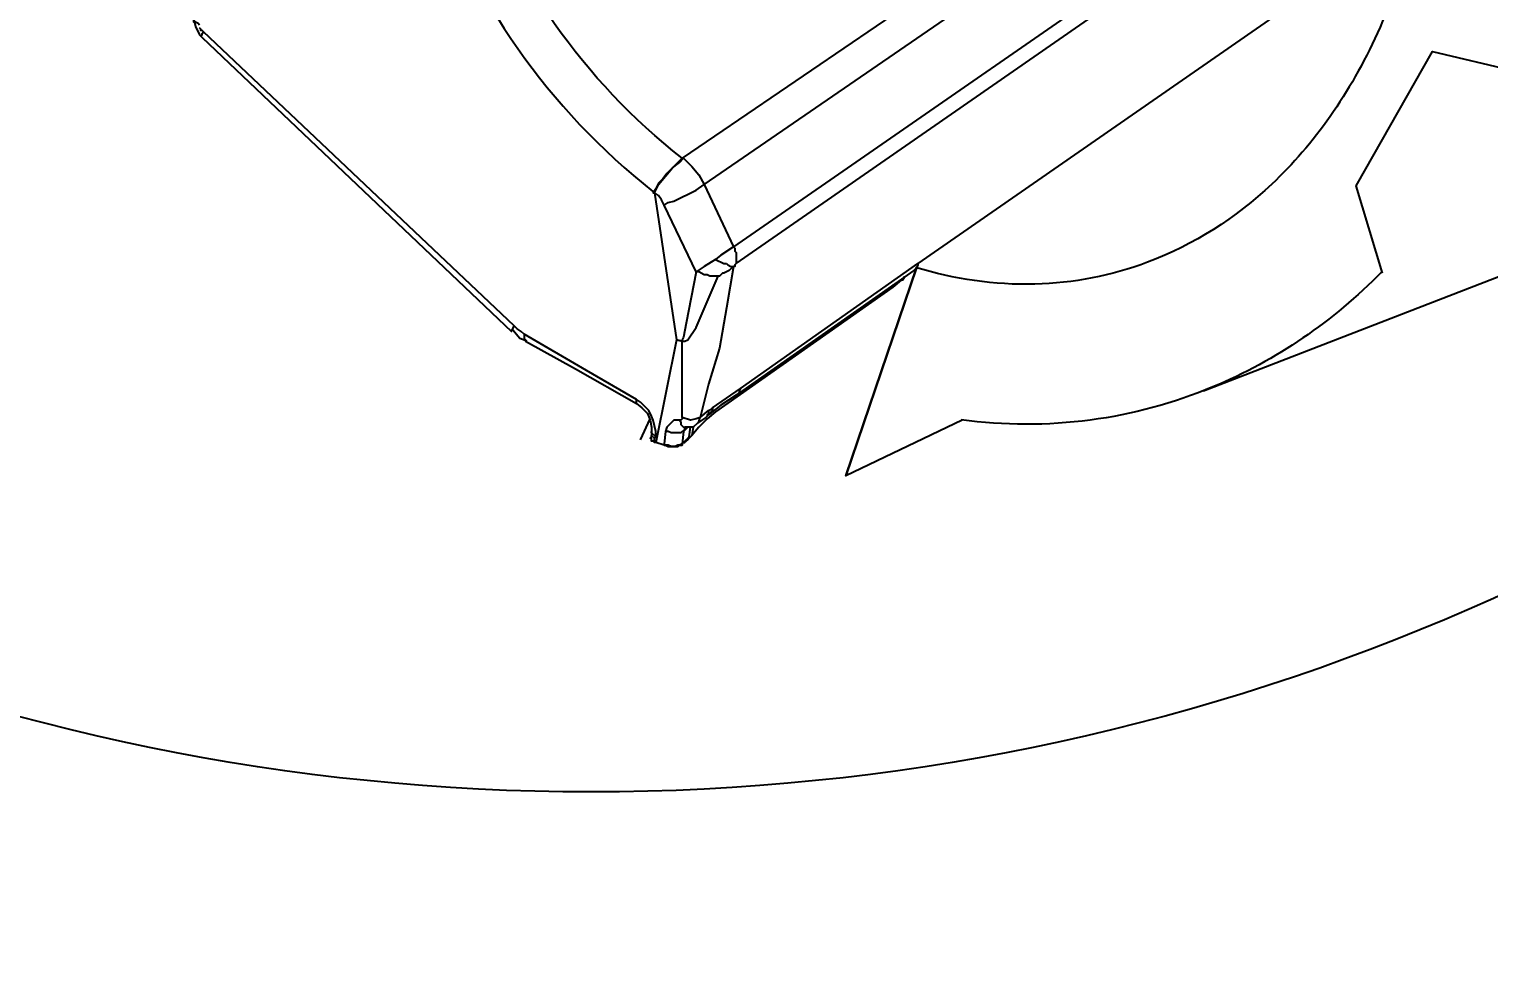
# Model space of a CAD drawing. Header units: feet. Extents: x -354 to 55127, y -297 to 4121.
# Drawn here: x -157.44 to -151.34, y 43.25 to 47.14 of the extents above; entities that cross this region are included whole.
import ezdxf
from ezdxf.enums import TextEntityAlignment as Align

# ---------------------------------------------------------------- set-up
doc = ezdxf.new("R2018")
doc.units = ezdxf.units.FT
doc.header["$MEASUREMENT"] = 0
for name, color, linetype in [('G-ANNO-TEXT', 1, 'Continuous'), ('G-TEXT', 7, 'Continuous'), ('PDF_0', 7, 'Continuous')]:
    doc.layers.add(name, color=color, linetype=linetype)
doc.styles.get("Standard").update_dxf_attribs({"font": 'arial.ttf'})

# ---------------------------------------------------------------- blocks, each defined once
blk = doc.blocks.new('sub-title')
at = {"color": 153, "lineweight": 30, "flags": 106}
blk.add_attdef('SUB_TITLE', text='', height=0.1875, dxfattribs=at).set_placement((0, 0.1875), align=Align.MIDDLE_CENTER)

msp = doc.modelspace()

# ---------------------------------------------------------------- linework, layer by layer
at = {"layer": 'PDF_0', "lineweight": 25}
msp.add_lwpolyline([(-154.7067, 46.6044), (-154.7124, 46.6044, -0.29872), (-155.6419, 49.3606)], format="xyb", dxfattribs=at)
for points in [[(-152.5498, 48.0771), (-154.7124, 46.6044), (-154.7762, 46.5407), (-154.7936, 46.5175), (-154.811, 46.5001), (-154.8226, 46.4769), (-154.8342, 46.4595), (-154.8284, 46.4595), (-154.7356, 45.8449), (-154.8226, 45.4158), (-154.8284, 45.4158), (-154.8284, 45.4332), (-154.8226, 45.439), (-154.8226, 45.4622), (-154.8342, 45.5086), (-154.84, 45.526), (-154.8516, 45.5492), (-154.8864, 45.584), (-154.9038, 45.5956), (-155.1125, 45.7173), (-155.3734, 45.8681), (-155.385, 45.8797), (-155.4024, 45.8913), (-155.414, 45.9029), (-156.7128, 47.132), (-156.7185, 47.1378), (-156.7243, 47.1378), (-156.7243, 47.1436), (-156.7301, 47.1494)], [(-154.7878, 46.4073), (-154.7994, 46.4305), (-154.811, 46.4479), (-154.8284, 46.4595), (-154.811, 46.4943), (-154.753, 46.5638), (-154.724, 46.587), (-154.7067, 46.6044), (-154.6719, 46.5696), (-154.6429, 46.5349), (-154.6197, 46.4943), (-152.4686, 47.9728)], [(-152.3469, 47.7234), (-154.4979, 46.2334), (-154.4921, 46.2276), (-154.4921, 46.216), (-154.4863, 46.2102), (-154.4863, 46.1638), (-154.4921, 46.158), (-154.4921, 46.1522), (-154.4979, 46.1522), (-154.5269, 45.9783), (-154.5559, 45.8101), (-154.6023, 45.6594), (-154.6371, 45.5202), (-154.6545, 45.5144), (-154.6777, 45.5086), (-154.7124, 45.5202), (-154.7124, 45.8391), (-154.7009, 45.8391), (-154.6893, 45.8449), (-154.6545, 45.8971), (-154.5617, 46.1116)], [(-154.4863, 46.1638), (-152.3411, 47.6539)], [(-151.6395, 47.6133), (-153.7268, 46.1638)], [(-156.7301, 47.161), (-156.7359, 47.1668), (-156.7475, 47.1726), (-156.7533, 47.1726), (-156.7533, 47.1842), (-156.7475, 47.1552), (-156.7301, 47.1205), (-156.7185, 47.1089), (-155.4256, 45.8797), (-155.4256, 45.8855), (-155.4198, 45.8913), (-155.414, 45.9029)], [(-151.7845, 46.1232), (-151.8946, 46.4885), (-151.5757, 47.0509), (-151.2337, 46.9697), (-150.6481, 47.2016), (-150.335, 46.9929), (-150.5031, 46.7378), (-151.2395, 46.1928), (-151.2916, 46.1116), (-152.5324, 45.6304)], [(-156.7185, 47.1089), (-156.7243, 47.1147), (-156.7185, 47.1205), (-156.7185, 47.1263), (-156.7128, 47.132)], [(-154.6545, 45.4912), (-154.6429, 45.5028), (-154.6371, 45.5202), (-154.6023, 45.5492), (-154.5907, 45.555), (-154.5849, 45.5608), (-154.4689, 45.642), (-153.7268, 46.1638), (-153.7268, 46.158), (-153.7326, 46.1464), (-154.0283, 45.2767), (-153.7326, 46.1464), (-153.7442, 46.1348), (-154.4863, 45.613), (-154.5501, 45.5724), (-154.6023, 45.5318), (-154.6139, 45.5202), (-154.6487, 45.497), (-154.6661, 45.4796), (-154.7009, 45.4796)], [(-154.5733, 46.1812), (-154.5385, 46.1638)], [(-154.5385, 46.1638), (-154.5269, 46.1638)], [(-154.5153, 46.1348), (-154.5385, 46.1232)], [(-154.5269, 46.1638), (-154.5211, 46.158)], [(-154.5211, 46.158), (-154.5095, 46.1522)], [(-154.4979, 46.1522), (-154.5153, 46.1348)], [(-154.5095, 46.1522), (-154.4979, 46.1522)], [(-154.5559, 46.1116), (-154.5501, 46.1174), (-154.5559, 46.1116), (-154.5965, 46.1116), (-154.6081, 46.1174), (-154.6197, 46.1174), (-154.6429, 46.129), (-154.6545, 46.129), (-154.6951, 45.9145), (-154.7067, 45.8565), (-154.7124, 45.8449), (-154.7124, 45.8391), (-154.7356, 45.8449), (-154.7124, 45.8391)], [(-153.8312, 46.0768), (-153.8312, 46.0652), (-154.5733, 45.5434), (-154.6081, 45.5144), (-154.6429, 45.4796), (-154.6719, 45.4448), (-154.6835, 45.4332)], [(-154.5443, 46.1232), (-154.5501, 46.1174)], [(-154.5385, 46.1232), (-154.5443, 46.1232)], [(-153.7848, 46.1116), (-153.7848, 46.1058), (-153.7906, 46.0942), (-153.7964, 46.0942), (-153.8312, 46.0652)], [(-155.3618, 45.8391), (-155.3908, 45.8507), (-155.4198, 45.8855)], [(-155.3734, 45.8681), (-155.3734, 45.8507), (-155.3676, 45.8449), (-155.3676, 45.8391), (-155.1589, 45.7231), (-154.9038, 45.5782), (-154.8806, 45.5608), (-154.8574, 45.5376), (-154.8458, 45.5086), (-154.84, 45.4796), (-154.84, 45.4622), (-154.84, 45.4506), (-154.84, 45.4448)], [(-154.9038, 45.5782), (-154.9038, 45.5956)], [(-154.4689, 45.642), (-154.4747, 45.6304), (-154.4747, 45.6246), (-154.4863, 45.613)], [(-154.6023, 45.5492), (-154.6023, 45.5376), (-154.6081, 45.5318), (-154.6081, 45.526), (-154.6139, 45.5202)], [(-154.5849, 45.5608), (-154.5849, 45.5492), (-154.6023, 45.5318)], [(-154.8864, 45.4274), (-154.8458, 45.5144)], [(-154.8226, 45.439), (-154.84, 45.4564), (-154.84, 45.4622)], [(-154.7124, 45.5202), (-154.7124, 45.5144), (-154.7182, 45.5086), (-154.7472, 45.5086), (-154.7762, 45.4796), (-154.782, 45.4622), (-154.7878, 45.41), (-154.7878, 45.4043), (-154.8226, 45.4158)], [(-154.6893, 45.4796), (-154.7067, 45.4622), (-154.7124, 45.41), (-154.724, 45.4043), (-154.7298, 45.4043), (-154.7414, 45.3985), (-154.7588, 45.3985), (-154.7704, 45.4043), (-154.782, 45.4043), (-154.7878, 45.41)], [(-154.724, 45.5086), (-154.7182, 45.5028), (-154.7182, 45.4912), (-154.7067, 45.4796), (-154.6951, 45.4796), (-154.7009, 45.4738), (-154.7067, 45.4622), (-154.7124, 45.4622), (-154.7182, 45.4564), (-154.7588, 45.4564), (-154.7704, 45.4622), (-154.782, 45.4622)], [(-154.6835, 45.439), (-154.6777, 45.4796)], [(-154.6661, 45.4796), (-154.6719, 45.4448)], [(-153.5413, 45.5086), (-154.0283, 45.2767)], [(-154.8284, 45.4158), (-154.8342, 45.4216), (-154.84, 45.4216), (-154.84, 45.4332), (-154.8458, 45.4332), (-154.84, 45.439), (-154.84, 45.4448), (-154.8284, 45.4332)]]:
    msp.add_lwpolyline(points, dxfattribs=at)
for points in [[(-154.7878, 46.4073), (-154.7704, 46.4189), (-154.7472, 46.4247), (-154.6545, 46.4711), (-154.6197, 46.4943), (-154.4979, 46.2334), (-154.5501, 46.1986), (-154.5733, 46.1812), (-154.5907, 46.1696), (-154.6197, 46.1522), (-154.6545, 46.129)], [(-154.7704, 45.3985), (-154.782, 45.4043), (-154.7878, 45.4043), (-154.782, 45.4043)], [(-154.7704, 45.3985), (-154.7588, 45.3985)], [(-154.7472, 45.3985), (-154.7588, 45.3985)], [(-154.7472, 45.3985), (-154.7414, 45.3985)], [(-154.7298, 45.3985), (-154.724, 45.4043), (-154.7124, 45.4043), (-154.7124, 45.41), (-154.7067, 45.4158), (-154.7009, 45.4158), (-154.7009, 45.4216), (-154.6951, 45.4216), (-154.6893, 45.4274), (-154.6893, 45.4332), (-154.6835, 45.4332), (-154.6835, 45.439), (-154.6893, 45.4332), (-154.6893, 45.4274), (-154.6951, 45.4274), (-154.7124, 45.41), (-154.7124, 45.4043), (-154.724, 45.4043), (-154.7298, 45.3985), (-154.7414, 45.3985)]]:
    msp.add_lwpolyline(points, close=True, dxfattribs=at)
msp.add_circle((-155.0922, 53.1185), 9.1637, dxfattribs=at)
msp.add_arc((-153.0803, 48.6888), 2.8323, 165.69032, 231.71264, dxfattribs=at)
for points, knots in [([(-152.0509, 49.8904), (-151.8527, 49.5747), (-151.7152, 49.2194), (-151.5833, 48.5613), (-151.5652, 48.2585), (-151.6187, 47.6745), (-151.6877, 47.3904), (-151.8059, 47.128)], [0, 0, 0, 0, 3.260783, 3.260783, 5.871872, 5.871872, 8.396119, 8.396119, 8.396119, 8.396119]), ([(-151.8059, 47.128), (-151.9201, 46.8744), (-152.0709, 46.662), (-152.3987, 46.3542), (-152.5731, 46.242), (-152.918, 46.1126), (-153.0765, 46.0819), (-153.4073, 46.0733), (-153.5748, 46.0981), (-153.7368, 46.1478)], [0, 0, 0, 0, 2.431559, 2.431559, 4.507896, 4.507896, 6.13129, 6.13129, 7.830484, 7.830484, 7.830484, 7.830484]), ([(-151.7887, 46.128), (-151.9914, 45.9232), (-152.2284, 45.7587), (-152.6581, 45.5794), (-152.8299, 45.5329), (-153.1856, 45.4859), (-153.3665, 45.4865), (-153.546, 45.51)], [0, 0, 0, 0, 2.520235, 2.520235, 4.079587, 4.079587, 5.664615, 5.664615, 5.664615, 5.664615])]:
    msp.add_open_spline(points, degree=3, knots=knots, dxfattribs=at)

# ---------------------------------------------------------------- block references
at = {"layer": 'G-TEXT'}
ref = msp.add_blockref('sub-title', (-251.2189, 104.6376), dxfattribs=dict(at, xscale=5.485316049832718, yscale=5.485316049832718, zscale=5.485316049832718))
lines = msp.add_mtext('{\\LTYPICAL 54-MODULE SHORT TRACKER  WIRING DETAIL}', dxfattribs={"layer": 'G-ANNO-TEXT', "insert": (-221.2581, 117.1338), "char_height": 92.112391, "attachment_point": 1})
ref.add_attrib('SUB_TITLE', '', (-221.2581, 117.1338), dxfattribs={"flags": 104}).embed_mtext(lines)

doc.saveas('drawing.dxf')
